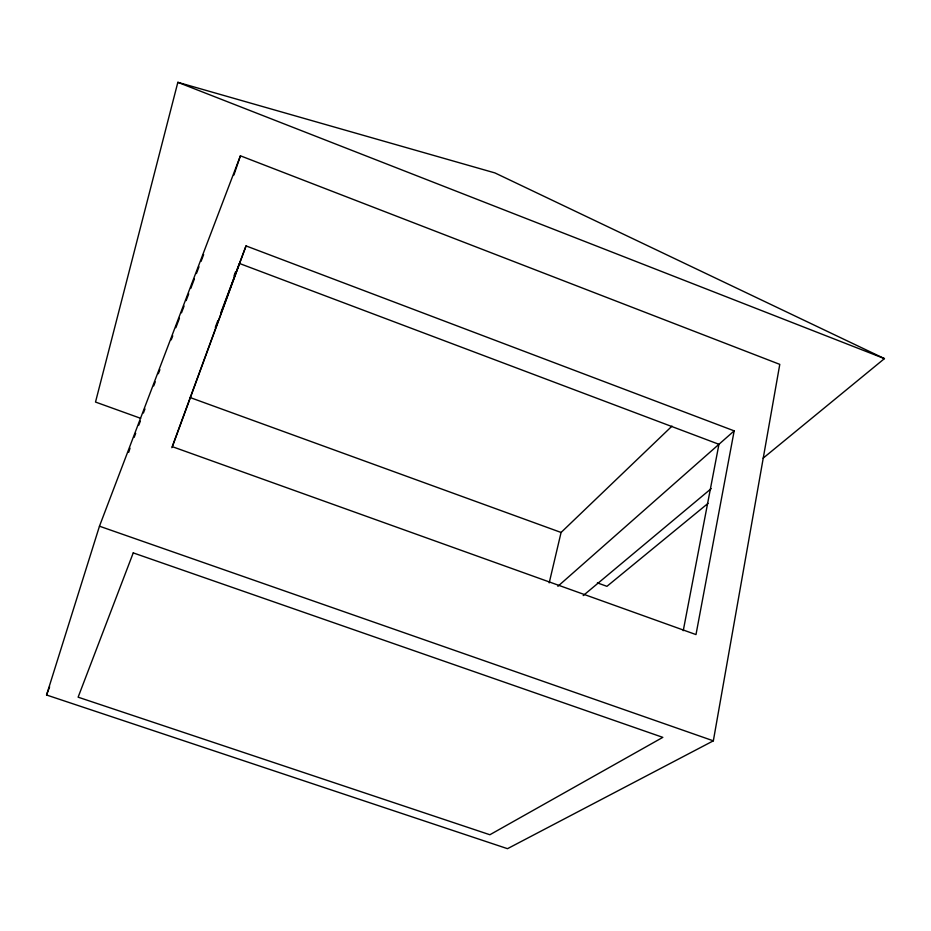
<?xml version="1.0" encoding="UTF-8"?>
<svg xmlns="http://www.w3.org/2000/svg" width="931" height="931" viewBox="0 0 931 931"><rect width="100%" height="100%" fill="white"/><g stroke="black" fill="none" stroke-linecap="round" stroke-linejoin="round"><path stroke-width="1.4" d="M713.344 740.832L779.782 364.37L240.407 155.803L99.466 526.201L46.55 695.003L507.5 848.676L713.344 740.832L99.466 526.201M734.175 430.867L695.992 634.581L172.386 446.694L246.04 245.912L734.175 430.867L557.878 586.309M683.249 630.694L718.941 444.296L239.418 263.45L220.95 312.432M549.209 582.864L561.079 532.462L672.019 426.107M763.117 458.18L884.45 358.61L494.931 172.922L177.844 82.324L95.509 402.052L140.639 418.31M128.699 452.326L130.026 448.183M233.914 175.005L240.407 155.803M171.828 447.695L239.418 263.45M46.55 695.003L49.622 686.845M234.03 275.844L235.566 271.771M215.305 327.398L217.866 320.59M239.93 262.1L246.04 245.912M134.145 437.361L135.693 433.299M138.777 425.176L140.325 421.115M143.409 412.992L144.957 408.93M153.708 385.911L155.244 381.85M158.34 373.727L159.888 369.665M171.211 339.885L172.747 335.823M175.843 327.7L179.439 318.227M181.498 312.804L184.07 306.043M186.13 300.62L188.714 293.859M190.762 288.435L194.37 278.963M196.429 273.551L199.001 266.778M201.061 261.367L203.633 254.594M583.202 595.584L711.203 488.624M708.06 503.357L606.942 586.332L597.376 582.887M189.831 397.432L561.079 532.462M177.844 82.324L884.45 358.61M133.238 552.886L78.123 697.179L489.881 834.746L662.814 737.364L133.238 552.886"/></g></svg>
